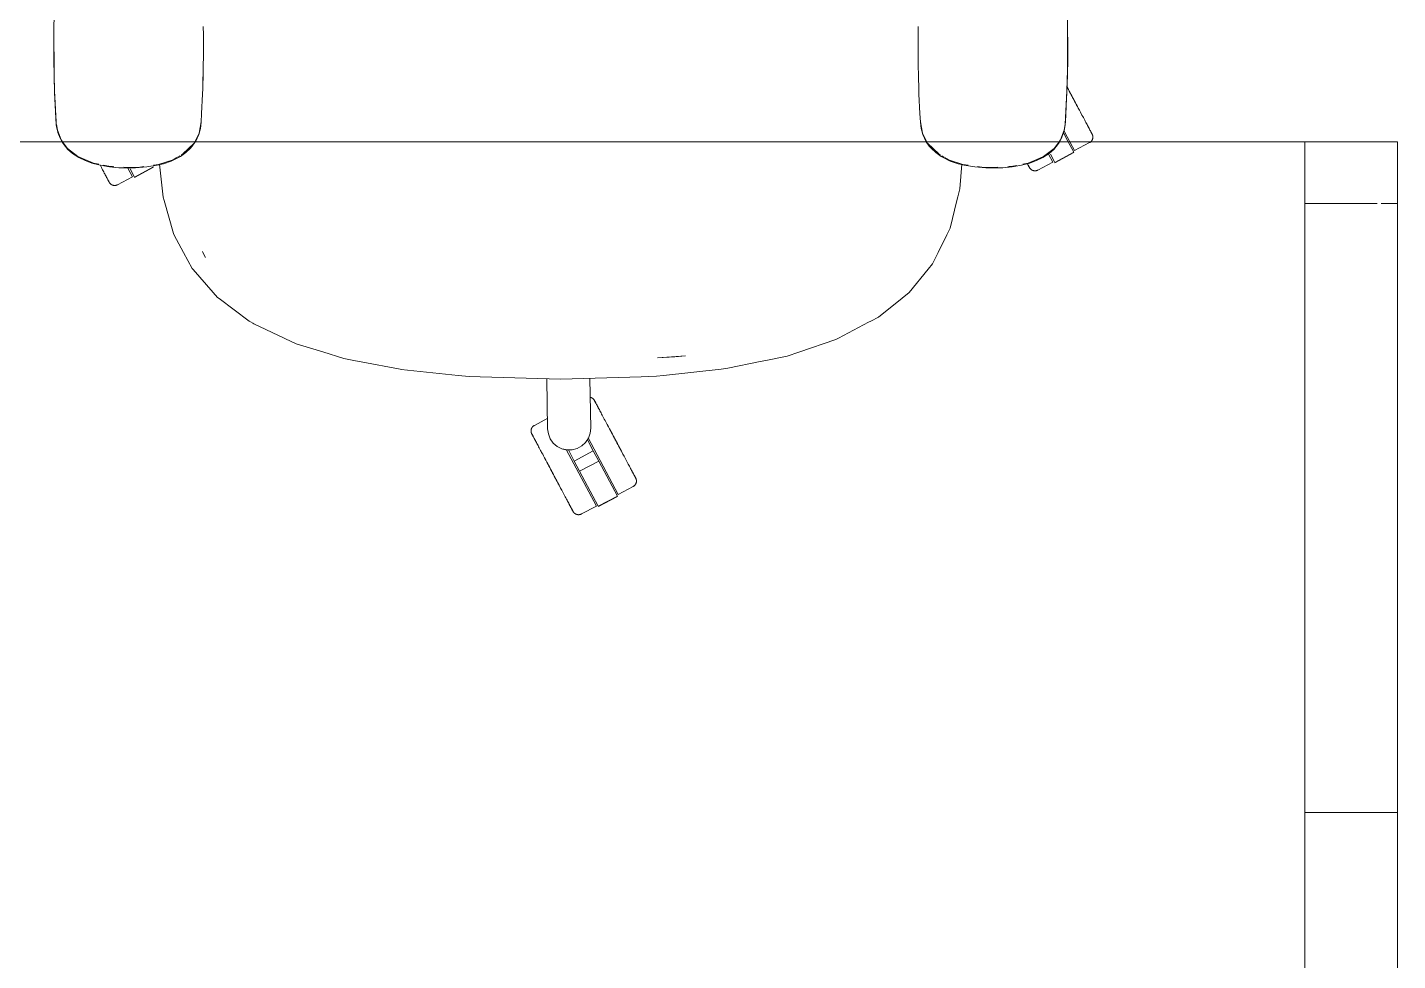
# Model space of a CAD drawing. Header units: millimetres. Extents: x 155927 to 317870, y -36033 to 97293.
# Drawn here: x 222661 to 223549, y 17836 to 18441 of the extents above; entities that cross this region are included whole.
import ezdxf

# ---------------------------------------------------------------- set-up
doc = ezdxf.new("R2010")
doc.units = ezdxf.units.MM
doc.header["$MEASUREMENT"] = 0
doc.layers.add('G-IMPT', color=8, linetype='CONTINUOUS', lineweight=9)
doc.layers.add('I-FURN', color=8, linetype='CONTINUOUS', lineweight=9)

msp = doc.modelspace()

# ---------------------------------------------------------------- linework, layer by layer
at = {"layer": 'G-IMPT'}
for p, q in [((222678.24, 18440.02), (222678.4, 18448.44)), ((223335.03, 18440.02), (223334.86, 18448.44)), ((222678.24, 18440.02), (222678.15, 18429.23)), ((222678.24, 18440.02), (222678.19, 18419.84)), ((222678.24, 18440.02), (222678.35, 18410)), ((222775, 18441.38), (222775.07, 18435.91)), ((223238.26, 18441.38), (223238.19, 18435.91)), ((223335.03, 18440.02), (223334.91, 18410)), ((223335.03, 18440.02), (223335.07, 18419.84)), ((223335.03, 18440.02), (223335.11, 18429.23)), ((222775.08, 18421.2), (222775.07, 18435.91)), ((223238.18, 18421.2), (223238.19, 18435.91)), ((222678.35, 18410), (222678.15, 18429.23)), ((223334.91, 18410), (223335.11, 18429.23)), ((222678.19, 18419.84), (222678.35, 18410)), ((222678.19, 18419.84), (222678.69, 18398.44)), ((222678.19, 18419.84), (222678.65, 18399.65)), ((222678.23, 18420.32), (222678.21, 18417.8)), ((222678.21, 18417.8), (222678.28, 18415.89)), ((222775.03, 18416.68), (222774.65, 18401.01)), ((222775.03, 18416.68), (222775.08, 18421.2)), ((223238.23, 18416.68), (223238.18, 18421.2)), ((223238.23, 18416.68), (223238.61, 18401.01)), ((223335.07, 18419.84), (223334.57, 18398.44)), ((223335.07, 18419.84), (223334.61, 18399.65)), ((223335.07, 18419.84), (223334.91, 18410)), ((223335.05, 18417.8), (223334.98, 18415.89)), ((223335.03, 18419.84), (223335.05, 18417.8)), ((222678.35, 18410), (222678.69, 18398.44)), ((222774.71, 18404.42), (222774.85, 18407.74)), ((222774.85, 18409.96), (222774.85, 18407.74)), ((223238.41, 18409.16), (223238.41, 18407.74)), ((223238.52, 18405.06), (223238.41, 18407.74)), ((223334.91, 18410), (223334.57, 18398.44)), ((222678.69, 18398.44), (222678.65, 18399.65)), ((222678.65, 18399.65), (222679.74, 18377.86)), ((222678.65, 18399.65), (222679.63, 18379.47)), ((222678.69, 18398.44), (222679.74, 18377.86)), ((222773.91, 18384.91), (222774.53, 18397.47)), ((222774.65, 18401.01), (222774.53, 18397.47)), ((223238.61, 18401.01), (223238.73, 18397.47)), ((223239.35, 18384.91), (223238.73, 18397.47)), ((223334.61, 18399.65), (223333.52, 18377.86)), ((223334.57, 18398.44), (223333.52, 18377.86)), ((223334.61, 18399.65), (223333.63, 18379.47)), ((223334.57, 18398.44), (223334.61, 18399.65)), ((222679.74, 18377.86), (222679.63, 18379.47)), ((222679.74, 18377.86), (222680, 18376.22)), ((222680.46, 18374), (222679.87, 18377.85)), ((222772.26, 18372.12), (222773.63, 18379.47)), ((222773.63, 18379.24), (222773.13, 18375.24)), ((222773.91, 18384.91), (222773.63, 18379.24)), ((223239.35, 18384.91), (223239.63, 18379.24)), ((223241, 18372.12), (223239.63, 18379.47)), ((223239.63, 18379.24), (223240.13, 18375.24)), ((223332.8, 18374), (223333.39, 18377.85)), ((223333.52, 18377.86), (223333.27, 18376.22)), ((223333.52, 18377.86), (223333.63, 18379.47)), ((222680.44, 18373.82), (222680, 18376.22)), ((222680.44, 18373.82), (222680.81, 18372.48)), ((222680.46, 18374), (222682.87, 18367.81)), ((222682.2, 18368.83), (222680.81, 18372.48)), ((222682.2, 18368.83), (222683.48, 18366.6)), ((222770.08, 18366.96), (222772.06, 18371.28)), ((222770.16, 18367.87), (222772.26, 18372.12)), ((222773.13, 18375.24), (222772.06, 18371.28)), ((223240.13, 18375.24), (223241.2, 18371.28)), ((223243.11, 18367.87), (223241, 18372.12)), ((223243.19, 18366.96), (223241.2, 18371.28)), ((223331.06, 18368.83), (223329.78, 18366.6)), ((223332.8, 18374), (223330.39, 18367.81)), ((223331.06, 18368.83), (223332.46, 18372.48)), ((223332.82, 18373.82), (223332.46, 18372.48)), ((223332.82, 18373.82), (223333.27, 18376.22)), ((222682.87, 18367.81), (222683.76, 18366.6)), ((222683.48, 18366.6), (222684.16, 18365.4)), ((222683.76, 18366.6), (222687.04, 18362.18)), ((222684.16, 18365.4), (222687.24, 18361.66)), ((222687.04, 18362.18), (222693.83, 18356.96)), ((222690.27, 18358.99), (222687.24, 18361.66)), ((222763.69, 18359.55), (222760.24, 18357.1)), ((222760.59, 18358.04), (222763.75, 18359.92)), ((222761.66, 18358.73), (222769.05, 18365.63)), ((222761.66, 18358.73), (222763.13, 18360.01)), ((222763.28, 18360.14), (222766.82, 18363.22)), ((222766.74, 18362.42), (222763.69, 18359.55)), ((222763.75, 18359.92), (222769.05, 18365.63)), ((222766.74, 18362.42), (222767.87, 18363.74)), ((222769.05, 18365.63), (222766.82, 18363.22)), ((222769.83, 18366.6), (222767.87, 18363.74)), ((222770.16, 18367.87), (222769.53, 18366.6)), ((223243.11, 18367.87), (223243.73, 18366.6)), ((223243.43, 18366.6), (223245.39, 18363.74)), ((223249.51, 18359.92), (223244.21, 18365.63)), ((223251.6, 18358.73), (223244.21, 18365.63)), ((223244.21, 18365.63), (223246.44, 18363.22)), ((223246.52, 18362.42), (223245.39, 18363.74)), ((223249.98, 18360.14), (223246.44, 18363.22)), ((223246.52, 18362.42), (223249.57, 18359.55)), ((223252.67, 18358.04), (223249.51, 18359.92)), ((223249.57, 18359.55), (223253.02, 18357.1)), ((223251.6, 18358.73), (223250.13, 18360.01)), ((223326.22, 18362.18), (223319.44, 18356.96)), ((223322.99, 18358.99), (223326.03, 18361.66)), ((223329.1, 18365.4), (223326.03, 18361.66)), ((223329.5, 18366.6), (223326.22, 18362.18)), ((223329.78, 18366.6), (223329.1, 18365.4)), ((223330.39, 18367.81), (223329.5, 18366.6)), ((222694.32, 18356.34), (222690.27, 18358.99)), ((222693.83, 18356.96), (222698.22, 18355.12)), ((222694.32, 18356.34), (222698.39, 18354.36)), ((222703.84, 18352.8), (222698.22, 18355.12)), ((222702.73, 18352.77), (222698.39, 18354.36)), ((222702.73, 18352.77), (222708.21, 18351.34)), ((222703.84, 18352.8), (222707.31, 18352.09)), ((222714.14, 18350.34), (222708.21, 18351.34)), ((222710.05, 18351.52), (222713.8, 18350.76)), ((222713.8, 18350.76), (222717.01, 18350.56)), ((222733.79, 18350.2), (222736.58, 18350.59)), ((222745.21, 18351.38), (222738.45, 18350.26)), ((222742.76, 18351.46), (222746.05, 18351.93)), ((222749.14, 18352.35), (222745.21, 18351.38)), ((222746.05, 18351.93), (222755.45, 18354.96)), ((222746.56, 18352.05), (222748.97, 18330.77)), ((222749.14, 18352.35), (222754.23, 18354.09)), ((222754.23, 18354.09), (222758.86, 18356.3)), ((222755.45, 18354.96), (222757.9, 18356.42)), ((222758.37, 18356.7), (222759.81, 18357.56)), ((222758.86, 18356.3), (222760.24, 18357.1)), ((223254.4, 18356.3), (223253.02, 18357.1)), ((223254.89, 18356.7), (223253.45, 18357.56)), ((223259.03, 18354.09), (223254.4, 18356.3)), ((223257.81, 18354.96), (223255.36, 18356.42)), ((223267.21, 18351.93), (223257.81, 18354.96)), ((223264.12, 18352.35), (223259.03, 18354.09)), ((223264.12, 18352.35), (223268.05, 18351.38)), ((223266.59, 18352.06), (223265.14, 18336.18)), ((223270.5, 18351.46), (223267.21, 18351.93)), ((223268.05, 18351.38), (223274.81, 18350.26)), ((223279.47, 18350.2), (223276.69, 18350.59)), ((223299.46, 18350.76), (223296.25, 18350.56)), ((223299.12, 18350.34), (223305.05, 18351.34)), ((223302.12, 18351.3), (223299.46, 18350.76)), ((223310.53, 18352.77), (223305.05, 18351.34)), ((223309.42, 18352.8), (223305.95, 18352.09)), ((223309.42, 18352.8), (223315.04, 18355.12)), ((223310.53, 18352.77), (223314.87, 18354.36)), ((223318.94, 18356.34), (223314.87, 18354.36)), ((223319.44, 18356.96), (223315.04, 18355.12)), ((223318.94, 18356.34), (223322.99, 18358.99)), ((222714.14, 18350.34), (222720.29, 18349.78)), ((222726.63, 18349.6), (222720.29, 18349.78)), ((222723.52, 18350.16), (222726.63, 18349.97)), ((222733.79, 18350.2), (222726.63, 18349.97)), ((222731.14, 18349.68), (222726.63, 18349.6)), ((222731.14, 18349.68), (222738.45, 18350.26)), ((223282.12, 18349.68), (223274.81, 18350.26)), ((223279.47, 18350.2), (223286.63, 18349.97)), ((223282.12, 18349.68), (223286.63, 18349.6)), ((223289.74, 18350.16), (223286.63, 18349.97)), ((223286.63, 18349.6), (223292.97, 18349.78)), ((223299.12, 18350.34), (223292.97, 18349.78)), ((223265.14, 18336.18), (223263.85, 18330.89)), ((222749.61, 18328.51), (222748.97, 18330.77)), ((222749.61, 18328.51), (222755.62, 18307.16)), ((223258.86, 18310.58), (223263.26, 18328.52)), ((223263.26, 18328.52), (223263.85, 18330.89)), ((222755.62, 18307.16), (222756.21, 18306.05)), ((223256.71, 18306.21), (223251.07, 18294.75)), ((223256.71, 18306.21), (223258.86, 18310.58)), ((222756.21, 18306.05), (222762.22, 18294.81)), ((222762.22, 18294.81), (222767.81, 18284.38)), ((222775.24, 18293.97), (222774.46, 18295.57)), ((222776.42, 18291.68), (222774.46, 18295.57)), ((222776.42, 18291.68), (222775.24, 18293.97)), ((223247.54, 18287.58), (223251.07, 18294.75)), ((222768.39, 18283.71), (222767.81, 18284.38)), ((222781.41, 18268.92), (222768.39, 18283.71)), ((223244.57, 18283.93), (223232.4, 18268.98)), ((223244.57, 18283.93), (223247.54, 18287.58)), ((222781.41, 18268.92), (222784.28, 18265.67)), ((222785.25, 18264.94), (222784.28, 18265.67)), ((222804.75, 18250.37), (222785.25, 18264.94)), ((223212.6, 18253.01), (223227.73, 18265.22)), ((223232.4, 18268.98), (223227.73, 18265.22)), ((223212.6, 18253.01), (223207.47, 18250.3)), ((222804.75, 18250.37), (222805.52, 18249.91)), ((222805.52, 18249.91), (222807.09, 18248.97)), ((222807.8, 18248.55), (222807.09, 18248.97)), ((222807.8, 18248.55), (222827.45, 18239.28)), ((223206.09, 18249.58), (223186.58, 18239.28)), ((223206.09, 18249.58), (223207.47, 18250.3)), ((222827.45, 18239.28), (222828.36, 18238.85)), ((222835.13, 18235.66), (222828.36, 18238.85)), ((222835.13, 18235.66), (222852.4, 18230.34)), ((223160.84, 18230.26), (223184.92, 18238.41)), ((223186.58, 18239.28), (223184.92, 18238.41)), ((222852.4, 18230.34), (222866.01, 18226.14)), ((223069.26, 18226.54), (223087.54, 18227.79)), ((223069.26, 18226.54), (223080.59, 18227.18)), ((223087.54, 18227.79), (223080.59, 18227.18)), ((223139.58, 18224.87), (223153.4, 18227.74)), ((223160.84, 18230.26), (223153.4, 18227.74)), ((222866.01, 18226.14), (222873.61, 18224.69)), ((222877.27, 18223.98), (222873.61, 18224.69)), ((222877.27, 18223.98), (222902.65, 18219.11)), ((222903.12, 18219.02), (222902.65, 18219.11)), ((222903.12, 18219.02), (222940.11, 18215.2)), ((223073.09, 18215.14), (223110.54, 18219.27)), ((223114.95, 18219.76), (223110.54, 18219.27)), ((223135.9, 18224.11), (223114.95, 18219.76)), ((223135.9, 18224.11), (223139.58, 18224.87)), ((222940.11, 18215.2), (222947.17, 18214.47)), ((222954.43, 18214.25), (222947.17, 18214.47)), ((223006.6, 18212.63), (222954.43, 18214.25)), ((223058.78, 18214.33), (223006.6, 18212.63)), ((223058.78, 18214.33), (223068.72, 18214.66)), ((223073.09, 18215.14), (223068.72, 18214.66))]:
    msp.add_line(p, q, dxfattribs=at)
at = {"layer": 'I-FURN'}
for p, q in [((223335.05, 18401.35), (223334.53, 18402.33)), ((223334.77, 18401.88), (223335.29, 18400.89)), ((223335.58, 18400.36), (223335.05, 18401.35)), ((223335.29, 18400.89), (223335.82, 18399.9)), ((223336.11, 18399.36), (223335.58, 18400.36)), ((223335.82, 18399.9), (223336.35, 18398.9)), ((223336.64, 18398.36), (223336.11, 18399.36)), ((223336.35, 18398.9), (223336.89, 18397.9)), ((223337.17, 18397.36), (223336.64, 18398.36)), ((223336.89, 18397.9), (223337.42, 18396.89)), ((223337.71, 18396.35), (223337.17, 18397.36)), ((223337.42, 18396.89), (223337.95, 18395.89)), ((223338.24, 18395.35), (223337.71, 18396.35)), ((223337.95, 18395.89), (223338.49, 18394.88)), ((223338.78, 18394.34), (223338.24, 18395.35)), ((223338.49, 18394.88), (223339.02, 18393.88)), ((223339.31, 18393.34), (223338.78, 18394.34)), ((223339.02, 18393.88), (223339.55, 18392.89)), ((223339.84, 18392.35), (223339.31, 18393.34)), ((223339.55, 18392.89), (223340.08, 18391.89)), ((223340.36, 18391.36), (223339.84, 18392.35)), ((223340.08, 18391.89), (223340.6, 18390.91)), ((223340.88, 18390.38), (223340.36, 18391.36)), ((223340.6, 18390.91), (223341.12, 18389.94)), ((223341.4, 18389.41), (223340.88, 18390.38)), ((223341.12, 18389.94), (223341.63, 18388.97)), ((223341.91, 18388.46), (223341.4, 18389.41)), ((223341.63, 18388.97), (223342.14, 18388.02)), ((223342.41, 18387.51), (223341.91, 18388.46)), ((223342.14, 18388.02), (223342.64, 18387.08)), ((223342.9, 18386.58), (223342.41, 18387.51)), ((223342.64, 18387.08), (223343.13, 18386.16)), ((223343.39, 18385.67), (223342.9, 18386.58)), ((223343.13, 18386.16), (223343.61, 18385.26)), ((223343.86, 18384.77), (223343.39, 18385.67)), ((223343.61, 18385.26), (223344.08, 18384.37)), ((223344.33, 18383.9), (223343.86, 18384.77)), ((223344.08, 18384.37), (223344.54, 18383.5)), ((223344.79, 18383.04), (223344.33, 18383.9)), ((223344.54, 18383.5), (223344.99, 18382.65)), ((223345.23, 18382.21), (223344.79, 18383.04)), ((223345.66, 18381.39), (223345.23, 18382.21)), ((223346.08, 18380.61), (223345.66, 18381.39)), ((223346.49, 18379.84), (223346.08, 18380.61)), ((223346.88, 18379.11), (223346.49, 18379.84)), ((223347.25, 18378.4), (223346.88, 18379.11)), ((223347.61, 18377.72), (223347.25, 18378.4)), ((223347.96, 18377.08), (223347.61, 18377.72)), ((223332.39, 18372.27), (223335.48, 18366.45)), ((223336.77, 18366.17), (223332.84, 18373.55)), ((223348.28, 18376.46), (223347.96, 18377.08)), ((223348.6, 18375.88), (223348.28, 18376.46)), ((223348.43, 18376.19), (223348.73, 18375.62)), ((223348.89, 18375.32), (223348.6, 18375.88)), ((223348.73, 18375.62), (223349.02, 18375.08)), ((223349.16, 18374.81), (223348.89, 18375.32)), ((223349.02, 18375.08), (223349.28, 18374.58)), ((223349.42, 18374.33), (223349.16, 18374.81)), ((223349.28, 18374.58), (223349.53, 18374.12)), ((223349.66, 18373.88), (223349.42, 18374.33)), ((223349.53, 18374.12), (223349.76, 18373.69)), ((223349.87, 18373.47), (223349.66, 18373.88)), ((223349.76, 18373.69), (223349.97, 18373.29)), ((223350.07, 18373.1), (223349.87, 18373.47)), ((223349.97, 18373.29), (223350.16, 18372.94)), ((223350.25, 18372.76), (223350.07, 18373.1)), ((223350.16, 18372.94), (223350.33, 18372.62)), ((223350.41, 18372.46), (223350.25, 18372.76)), ((223350.33, 18372.62), (223350.48, 18372.34)), ((223350.55, 18372.21), (223350.41, 18372.46)), ((223350.48, 18372.34), (223350.6, 18372.1)), ((223350.66, 18371.99), (223350.55, 18372.21)), ((223350.6, 18372.1), (223350.71, 18371.9)), ((223350.76, 18371.81), (223350.66, 18371.99)), ((223350.71, 18371.9), (223350.8, 18371.74)), ((223350.83, 18371.67), (223350.76, 18371.81)), ((223350.8, 18371.74), (223350.86, 18371.61)), ((223350.89, 18371.57), (223350.83, 18371.67)), ((223350.86, 18371.61), (223350.9, 18371.53)), ((223350.92, 18371.5), (223350.89, 18371.57)), ((223350.9, 18371.53), (223350.93, 18371.49)), ((223350.93, 18371.48), (223350.92, 18371.5)), ((223350.93, 18371.49), (223350.93, 18371.48)), ((223350.93, 18371.48), (223351, 18371.34)), ((223351, 18371.34), (223351.07, 18371.19)), ((223351.07, 18371.19), (223351.13, 18371.05)), ((223351.13, 18371.05), (223351.19, 18370.89)), ((223351.21, 18368.36), (223351.16, 18368.21)), ((223351.19, 18370.89), (223351.23, 18370.74)), ((223351.25, 18368.51), (223351.21, 18368.36)), ((223351.23, 18370.74), (223351.28, 18370.58)), ((223351.29, 18368.67), (223351.25, 18368.51)), ((223351.28, 18370.58), (223351.31, 18370.43)), ((223351.33, 18368.83), (223351.29, 18368.67)), ((223351.31, 18370.43), (223351.34, 18370.27)), ((223351.36, 18368.99), (223351.33, 18368.83)), ((223351.34, 18370.27), (223351.37, 18370.11)), ((223351.38, 18369.15), (223351.36, 18368.99)), ((223351.37, 18370.11), (223351.39, 18369.95)), ((223351.39, 18369.31), (223351.38, 18369.15)), ((223351.39, 18369.95), (223351.4, 18369.79)), ((223351.4, 18369.47), (223351.39, 18369.31)), ((223351.4, 18369.79), (223351.4, 18369.63)), ((223351.4, 18369.63), (223351.4, 18369.47)), ((223548.83, 18366.6), (221948.83, 18366.6)), ((221948.83, 18366.6), (223548.83, 18366.6)), ((223339.04, 18359.76), (223326.68, 18353.19)), ((223326.77, 18353.02), (223339.13, 18359.59)), ((223335.48, 18366.45), (223339.04, 18359.76)), ((223339.58, 18360.88), (223336.77, 18366.17)), ((223339.58, 18360.88), (223349.26, 18366.03)), ((223349.3, 18366.05), (223349.26, 18366.03)), ((223349.44, 18366.13), (223349.3, 18366.05)), ((223349.58, 18366.22), (223349.44, 18366.13)), ((223349.71, 18366.31), (223349.58, 18366.22)), ((223349.84, 18366.41), (223349.71, 18366.31)), ((223349.97, 18366.51), (223349.84, 18366.41)), ((223350.09, 18366.62), (223349.97, 18366.51)), ((223350.2, 18366.73), (223350.09, 18366.62)), ((223350.32, 18366.84), (223350.2, 18366.73)), ((223350.42, 18366.96), (223350.32, 18366.84)), ((223350.53, 18367.09), (223350.42, 18366.96)), ((223350.62, 18367.21), (223350.53, 18367.09)), ((223350.72, 18367.35), (223350.62, 18367.21)), ((223350.8, 18367.48), (223350.72, 18367.35)), ((223350.89, 18367.62), (223350.8, 18367.48)), ((223350.96, 18367.76), (223350.89, 18367.62)), ((223351.03, 18367.91), (223350.96, 18367.76)), ((223351.1, 18368.06), (223351.03, 18367.91)), ((223351.16, 18368.21), (223351.1, 18368.06)), ((223488.83, 17931.96), (223488.83, 18366.6)), ((223488.83, 18366.6), (223488.83, 18326.6)), ((223548.83, 18366.6), (223488.83, 18366.6)), ((223548.83, 18366.6), (223488.83, 18366.6)), ((223548.83, 18326.6), (223548.83, 18366.6)), ((223548.83, 18366.6), (223548.83, 17931.96)), ((223548.83, 17566.6), (223548.83, 18366.6)), ((223548.83, 18366.6), (223548.83, 17566.6)), ((222708.09, 18351.56), (222708.53, 18350.74)), ((222708.53, 18350.74), (222708.96, 18349.94)), ((223308.92, 18352.52), (223309.14, 18352.09)), ((223309.26, 18351.87), (223309.04, 18352.28)), ((223309.14, 18352.09), (223309.35, 18351.7)), ((223309.46, 18351.5), (223309.26, 18351.87)), ((223309.35, 18351.7), (223309.54, 18351.34)), ((223309.64, 18351.17), (223309.46, 18351.5)), ((223309.54, 18351.34), (223309.71, 18351.02)), ((223309.79, 18350.87), (223309.64, 18351.17)), ((223309.71, 18351.02), (223309.86, 18350.74)), ((223309.93, 18350.61), (223309.79, 18350.87)), ((223309.86, 18350.74), (223309.99, 18350.5)), ((223310.05, 18350.39), (223309.93, 18350.61)), ((223309.99, 18350.5), (223310.09, 18350.3)), ((223315.76, 18348.22), (223325.45, 18353.37)), ((223325.45, 18353.37), (223322.69, 18358.56)), ((223326.68, 18353.19), (223323.87, 18358.48)), ((222708.96, 18349.94), (222709.37, 18349.16)), ((222709.37, 18349.16), (222709.77, 18348.41)), ((222709.77, 18348.41), (222710.15, 18347.69)), ((222710.15, 18347.69), (222710.52, 18346.99)), ((222710.52, 18346.99), (222710.87, 18346.33)), ((222710.87, 18346.33), (222711.21, 18345.7)), ((222711.21, 18345.7), (222711.53, 18345.09)), ((222711.7, 18344.78), (222711.39, 18345.37)), ((222711.53, 18345.09), (222711.83, 18344.53)), ((222711.99, 18344.23), (222711.7, 18344.78)), ((222711.83, 18344.53), (222712.12, 18343.99)), ((222712.26, 18343.72), (222711.99, 18344.23)), ((222712.12, 18343.99), (222712.38, 18343.49)), ((222712.52, 18343.23), (222712.26, 18343.72)), ((222712.38, 18343.49), (222712.63, 18343.02)), ((222712.76, 18342.79), (222712.52, 18343.23)), ((222712.63, 18343.02), (222712.86, 18342.59)), ((222712.98, 18342.38), (222712.76, 18342.79)), ((222712.86, 18342.59), (222713.07, 18342.2)), ((222713.17, 18342), (222712.98, 18342.38)), ((222713.07, 18342.2), (222713.26, 18341.85)), ((222713.35, 18341.67), (222713.17, 18342)), ((222713.26, 18341.85), (222713.43, 18341.53)), ((222713.51, 18341.37), (222713.35, 18341.67)), ((222719.48, 18338.73), (222729.17, 18343.88)), ((222729.17, 18343.88), (222726.17, 18349.51)), ((222730.4, 18343.69), (222727.58, 18348.98)), ((222742.76, 18350.26), (222730.4, 18343.69)), ((222730.49, 18343.52), (222742.85, 18350.09)), ((222742.71, 18350.36), (222742.76, 18350.26)), ((223310.14, 18350.21), (223310.05, 18350.39)), ((223310.09, 18350.3), (223310.18, 18350.14)), ((223310.22, 18350.07), (223310.14, 18350.21)), ((223310.18, 18350.14), (223310.25, 18350.02)), ((223310.27, 18349.97), (223310.22, 18350.07)), ((223310.25, 18350.02), (223310.29, 18349.94)), ((223310.3, 18349.91), (223310.27, 18349.97)), ((223310.29, 18349.94), (223310.31, 18349.89)), ((223310.31, 18349.89), (223310.3, 18349.91)), ((223310.33, 18349.85), (223310.31, 18349.89)), ((223310.31, 18349.89), (223310.31, 18349.89)), ((223310.41, 18349.71), (223310.33, 18349.85)), ((223310.5, 18349.57), (223310.41, 18349.71)), ((223310.59, 18349.44), (223310.5, 18349.57)), ((223310.69, 18349.31), (223310.59, 18349.44)), ((223310.79, 18349.19), (223310.69, 18349.31)), ((223310.9, 18349.07), (223310.79, 18349.19)), ((223311.01, 18348.95), (223310.9, 18349.07)), ((223311.12, 18348.84), (223311.01, 18348.95)), ((223311.24, 18348.73), (223311.12, 18348.84)), ((223311.37, 18348.63), (223311.24, 18348.73)), ((223311.49, 18348.53), (223311.37, 18348.63)), ((223311.63, 18348.44), (223311.49, 18348.53)), ((223311.76, 18348.35), (223311.63, 18348.44)), ((223311.9, 18348.27), (223311.76, 18348.35)), ((223312.04, 18348.19), (223311.9, 18348.27)), ((223312.19, 18348.12), (223312.04, 18348.19)), ((223312.34, 18348.06), (223312.19, 18348.12)), ((223312.49, 18348), (223312.34, 18348.06)), ((223312.64, 18347.94), (223312.49, 18348)), ((223312.79, 18347.9), (223312.64, 18347.94)), ((223312.95, 18347.86), (223312.79, 18347.9)), ((223313.11, 18347.82), (223312.95, 18347.86)), ((223313.27, 18347.8), (223313.11, 18347.82)), ((223313.43, 18347.78), (223313.27, 18347.8)), ((223313.59, 18347.76), (223313.43, 18347.78)), ((223313.75, 18347.75), (223313.59, 18347.76)), ((223313.91, 18347.75), (223313.75, 18347.75)), ((223314.07, 18347.76), (223313.91, 18347.75)), ((223314.23, 18347.77), (223314.07, 18347.76)), ((223314.39, 18347.78), (223314.23, 18347.77)), ((223314.55, 18347.81), (223314.39, 18347.78)), ((223314.71, 18347.84), (223314.55, 18347.81)), ((223314.86, 18347.87), (223314.71, 18347.84)), ((223315.02, 18347.92), (223314.86, 18347.87)), ((223315.17, 18347.97), (223315.02, 18347.92)), ((223315.33, 18348.02), (223315.17, 18347.97)), ((223315.47, 18348.08), (223315.33, 18348.02)), ((223315.62, 18348.15), (223315.47, 18348.08)), ((223315.76, 18348.22), (223315.62, 18348.15)), ((222713.43, 18341.53), (222713.58, 18341.25)), ((222713.65, 18341.11), (222713.51, 18341.37)), ((222713.58, 18341.25), (222713.7, 18341.01)), ((222713.76, 18340.89), (222713.65, 18341.11)), ((222713.7, 18341.01), (222713.81, 18340.81)), ((222713.86, 18340.71), (222713.76, 18340.89)), ((222713.81, 18340.81), (222713.9, 18340.64)), ((222713.93, 18340.57), (222713.86, 18340.71)), ((222713.9, 18340.64), (222713.96, 18340.52)), ((222713.99, 18340.47), (222713.93, 18340.57)), ((222713.96, 18340.52), (222714, 18340.44)), ((222714.02, 18340.41), (222713.99, 18340.47)), ((222714, 18340.44), (222714.03, 18340.4)), ((222714.03, 18340.39), (222714.02, 18340.41)), ((222714.03, 18340.4), (222714.03, 18340.39)), ((222714.05, 18340.35), (222714.03, 18340.39)), ((222714.13, 18340.21), (222714.05, 18340.35)), ((222714.22, 18340.08), (222714.13, 18340.21)), ((222714.31, 18339.95), (222714.22, 18340.08)), ((222714.4, 18339.82), (222714.31, 18339.95)), ((222714.5, 18339.69), (222714.4, 18339.82)), ((222714.61, 18339.57), (222714.5, 18339.69)), ((222714.72, 18339.45), (222714.61, 18339.57)), ((222714.84, 18339.34), (222714.72, 18339.45)), ((222714.96, 18339.23), (222714.84, 18339.34)), ((222715.08, 18339.13), (222714.96, 18339.23)), ((222715.21, 18339.03), (222715.08, 18339.13)), ((222715.34, 18338.94), (222715.21, 18339.03)), ((222715.48, 18338.85), (222715.34, 18338.94)), ((222715.62, 18338.77), (222715.48, 18338.85)), ((222715.76, 18338.69), (222715.62, 18338.77)), ((222715.9, 18338.62), (222715.76, 18338.69)), ((222716.05, 18338.56), (222715.9, 18338.62)), ((222716.2, 18338.5), (222716.05, 18338.56)), ((222716.35, 18338.45), (222716.2, 18338.5)), ((222716.51, 18338.4), (222716.35, 18338.45)), ((222716.66, 18338.36), (222716.51, 18338.4)), ((222716.82, 18338.33), (222716.66, 18338.36)), ((222716.98, 18338.3), (222716.82, 18338.33)), ((222717.14, 18338.28), (222716.98, 18338.3)), ((222717.3, 18338.27), (222717.14, 18338.28)), ((222717.46, 18338.26), (222717.3, 18338.27)), ((222717.62, 18338.26), (222717.46, 18338.26)), ((222717.78, 18338.26), (222717.62, 18338.26)), ((222717.95, 18338.27), (222717.78, 18338.26)), ((222718.11, 18338.29), (222717.95, 18338.27)), ((222718.27, 18338.31), (222718.11, 18338.29)), ((222718.42, 18338.34), (222718.27, 18338.31)), ((222718.58, 18338.38), (222718.42, 18338.34)), ((222718.74, 18338.42), (222718.58, 18338.38)), ((222718.89, 18338.47), (222718.74, 18338.42)), ((222719.04, 18338.53), (222718.89, 18338.47)), ((222719.19, 18338.59), (222719.04, 18338.53)), ((222719.34, 18338.65), (222719.19, 18338.59)), ((222719.48, 18338.73), (222719.34, 18338.65)), ((223488.83, 18326.6), (223488.83, 16806.6)), ((223535.61, 18326.6), (223488.83, 18326.6)), ((223535.61, 18326.6), (223488.83, 18326.6)), ((223548.83, 18326.6), (223538.25, 18326.6)), ((223548.83, 18326.6), (223538.25, 18326.6)), ((223548.83, 16806.6), (223548.83, 18326.6)), ((222998.13, 18180.57), (222997.57, 18212.91)), ((223025.55, 18213.25), (223026.12, 18181.06)), ((223025.83, 18200.94), (223025.98, 18200.9)), ((223025.98, 18200.9), (223026.14, 18200.85)), ((223026.14, 18200.85), (223026.29, 18200.8)), ((223026.29, 18200.8), (223026.44, 18200.74)), ((223026.44, 18200.74), (223026.59, 18200.67)), ((223026.59, 18200.67), (223026.73, 18200.6)), ((223026.73, 18200.6), (223026.87, 18200.53)), ((223026.87, 18200.53), (223027.01, 18200.45)), ((223027.01, 18200.45), (223027.15, 18200.36)), ((223027.15, 18200.36), (223027.28, 18200.27)), ((223027.28, 18200.27), (223027.41, 18200.17)), ((223027.41, 18200.17), (223027.53, 18200.07)), ((223027.53, 18200.07), (223027.65, 18199.96)), ((223027.65, 18199.96), (223027.77, 18199.85)), ((223027.77, 18199.85), (223027.88, 18199.73)), ((223027.88, 18199.73), (223027.99, 18199.61)), ((223027.99, 18199.61), (223028.09, 18199.48)), ((223028.09, 18199.48), (223028.18, 18199.35)), ((223028.18, 18199.35), (223028.27, 18199.22)), ((223028.27, 18199.22), (223028.36, 18199.08)), ((223028.36, 18199.08), (223028.44, 18198.94)), ((223028.44, 18198.94), (223028.46, 18198.9)), ((223028.46, 18198.9), (223028.47, 18198.88)), ((223028.49, 18198.86), (223028.46, 18198.9)), ((223028.46, 18198.9), (223028.46, 18198.9)), ((223028.47, 18198.88), (223028.5, 18198.82)), ((223028.53, 18198.77), (223028.49, 18198.86)), ((223028.5, 18198.82), (223028.56, 18198.72)), ((223028.59, 18198.65), (223028.53, 18198.77)), ((223028.56, 18198.72), (223028.63, 18198.58)), ((223028.68, 18198.49), (223028.59, 18198.65)), ((223028.63, 18198.58), (223028.73, 18198.4)), ((223028.79, 18198.29), (223028.68, 18198.49)), ((223028.73, 18198.4), (223028.84, 18198.18)), ((223028.91, 18198.05), (223028.79, 18198.29)), ((223028.84, 18198.18), (223028.98, 18197.93)), ((223029.06, 18197.77), (223028.91, 18198.05)), ((223028.98, 18197.93), (223029.14, 18197.63)), ((223029.23, 18197.45), (223029.06, 18197.77)), ((223029.14, 18197.63), (223029.32, 18197.29)), ((223029.42, 18197.1), (223029.23, 18197.45)), ((223029.32, 18197.29), (223029.52, 18196.92)), ((223029.63, 18196.7), (223029.42, 18197.1)), ((223029.52, 18196.92), (223029.73, 18196.51)), ((223029.86, 18196.27), (223029.63, 18196.7)), ((223029.73, 18196.51), (223029.97, 18196.06)), ((223030.11, 18195.81), (223029.86, 18196.27)), ((223029.97, 18196.06), (223030.23, 18195.58)), ((223030.37, 18195.31), (223030.11, 18195.81)), ((223030.23, 18195.58), (223030.5, 18195.06)), ((223030.66, 18194.77), (223030.37, 18195.31)), ((223030.5, 18195.06), (223030.79, 18194.51)), ((223030.96, 18194.2), (223030.66, 18194.77)), ((223030.79, 18194.51), (223031.11, 18193.93)), ((223031.28, 18193.6), (223030.96, 18194.2)), ((223031.62, 18192.97), (223031.28, 18193.6)), ((223031.97, 18192.3), (223031.62, 18192.97)), ((223032.34, 18191.61), (223031.97, 18192.3)), ((223032.72, 18190.89), (223032.34, 18191.61)), ((223033.12, 18190.14), (223032.72, 18190.89)), ((222988.25, 18181.71), (222988.35, 18181.83)), ((222988.35, 18181.83), (222988.46, 18181.95)), ((222988.46, 18181.95), (222988.57, 18182.07)), ((222988.57, 18182.07), (222988.69, 18182.18)), ((222988.69, 18182.18), (222988.81, 18182.28)), ((222988.81, 18182.28), (222988.93, 18182.39)), ((222988.93, 18182.39), (222989.06, 18182.48)), ((222989.06, 18182.48), (222989.2, 18182.57)), ((222989.2, 18182.57), (222989.33, 18182.66)), ((222989.33, 18182.66), (222989.47, 18182.74)), ((222989.47, 18182.74), (222989.51, 18182.76)), ((222998.35, 18187.46), (222989.51, 18182.76)), ((223033.53, 18189.36), (223033.12, 18190.14)), ((223033.96, 18188.56), (223033.53, 18189.36)), ((223034.4, 18187.74), (223033.96, 18188.56)), ((223034.85, 18186.89), (223034.4, 18187.74)), ((223035.31, 18186.02), (223034.85, 18186.89)), ((223035.78, 18185.13), (223035.31, 18186.02)), ((223036.26, 18184.23), (223035.78, 18185.13)), ((223036, 18184.72), (223036.49, 18183.81)), ((223036.75, 18183.31), (223036.26, 18184.23)), ((223036.49, 18183.81), (223036.98, 18182.88)), ((223037.25, 18182.37), (223036.75, 18183.31)), ((223036.98, 18182.88), (223037.48, 18181.93)), ((223037.76, 18181.42), (223037.25, 18182.37)), ((223037.48, 18181.93), (223037.99, 18180.97)), ((222987.37, 18179.33), (222987.38, 18179.49)), ((222987.37, 18179.17), (222987.37, 18179.33)), ((222987.38, 18179), (222987.37, 18179.17)), ((222987.38, 18179.49), (222987.4, 18179.65)), ((222987.39, 18178.84), (222987.38, 18179)), ((222987.41, 18178.68), (222987.39, 18178.84)), ((222987.4, 18179.65), (222987.42, 18179.81)), ((222987.43, 18178.52), (222987.41, 18178.68)), ((222987.42, 18179.81), (222987.45, 18179.97)), ((222987.46, 18178.37), (222987.43, 18178.52)), ((222987.45, 18179.97), (222987.48, 18180.12)), ((222987.5, 18178.21), (222987.46, 18178.37)), ((222987.48, 18180.12), (222987.52, 18180.28)), ((222987.54, 18178.05), (222987.5, 18178.21)), ((222987.52, 18180.28), (222987.57, 18180.44)), ((222987.59, 18177.9), (222987.54, 18178.05)), ((222987.57, 18180.44), (222987.62, 18180.59)), ((222987.64, 18177.75), (222987.59, 18177.9)), ((222987.62, 18180.59), (222987.68, 18180.74)), ((222987.7, 18177.6), (222987.64, 18177.75)), ((222987.68, 18180.74), (222987.74, 18180.89)), ((222987.77, 18177.45), (222987.7, 18177.6)), ((222987.74, 18180.89), (222987.81, 18181.03)), ((222987.84, 18177.31), (222987.77, 18177.45)), ((222987.81, 18181.03), (222987.89, 18181.17)), ((222987.85, 18177.3), (222987.84, 18177.31)), ((222987.84, 18177.31), (222987.86, 18177.29)), ((222987.87, 18177.26), (222987.85, 18177.3)), ((222987.86, 18177.29), (222987.89, 18177.23)), ((222987.91, 18177.18), (222987.87, 18177.26)), ((222987.89, 18181.17), (222987.97, 18181.31)), ((222987.89, 18177.23), (222987.94, 18177.13)), ((222987.98, 18177.06), (222987.91, 18177.18)), ((222987.94, 18177.13), (222988.02, 18176.99)), ((222987.97, 18181.31), (222988.06, 18181.45)), ((222988.06, 18176.9), (222987.98, 18177.06)), ((222988.02, 18176.99), (222988.11, 18176.81)), ((222988.06, 18181.45), (222988.15, 18181.58)), ((222988.17, 18176.69), (222988.06, 18176.9)), ((222988.11, 18176.81), (222988.23, 18176.59)), ((222988.15, 18181.58), (222988.25, 18181.71)), ((222988.3, 18176.45), (222988.17, 18176.69)), ((222988.23, 18176.59), (222988.36, 18176.33)), ((222988.45, 18176.17), (222988.3, 18176.45)), ((222988.36, 18176.33), (222988.52, 18176.03)), ((222988.62, 18175.86), (222988.45, 18176.17)), ((222988.52, 18176.03), (222988.7, 18175.7)), ((222988.81, 18175.5), (222988.62, 18175.86)), ((222988.7, 18175.7), (222988.9, 18175.32)), ((222989.01, 18175.11), (222988.81, 18175.5)), ((222988.9, 18175.32), (222989.12, 18174.91)), ((222989.24, 18174.68), (222989.01, 18175.11)), ((222989.12, 18174.91), (222989.35, 18174.47)), ((222989.49, 18174.21), (222989.24, 18174.68)), ((222989.35, 18174.47), (222989.61, 18173.99)), ((222989.76, 18173.71), (222989.49, 18174.21)), ((222989.61, 18173.99), (222989.89, 18173.47)), ((222990.04, 18173.18), (222989.76, 18173.71)), ((222989.89, 18173.47), (222990.18, 18172.92)), ((222990.34, 18172.61), (222990.04, 18173.18)), ((222998.6, 18177.23), (222998.13, 18180.57)), ((222999.85, 18174.1), (222998.6, 18177.23)), ((223001.81, 18171.36), (222999.85, 18174.1)), ((223024.63, 18174.53), (223022.76, 18171.72)), ((223023.9, 18173.4), (223027.7, 18166.26)), ((223043.84, 18138.03), (223024.3, 18174.78)), ((223025.77, 18177.7), (223024.63, 18174.53)), ((223026.12, 18181.06), (223025.77, 18177.7)), ((223038.27, 18180.45), (223037.76, 18181.42)), ((223037.99, 18180.97), (223038.51, 18180.01)), ((223038.79, 18179.48), (223038.27, 18180.45)), ((223038.51, 18180.01), (223039.03, 18179.03)), ((223039.31, 18178.49), (223038.79, 18179.48)), ((223039.03, 18179.03), (223039.55, 18178.04)), ((223039.84, 18177.5), (223039.31, 18178.49)), ((223039.55, 18178.04), (223040.08, 18177.05)), ((223040.37, 18176.51), (223039.84, 18177.5)), ((223040.08, 18177.05), (223040.61, 18176.05)), ((223040.9, 18175.51), (223040.37, 18176.51)), ((223040.61, 18176.05), (223041.15, 18175.04)), ((223041.44, 18174.5), (223040.9, 18175.51)), ((223041.15, 18175.04), (223041.68, 18174.04)), ((223041.97, 18173.5), (223041.44, 18174.5)), ((223041.68, 18174.04), (223042.22, 18173.03)), ((223042.5, 18172.49), (223041.97, 18173.5)), ((223042.22, 18173.03), (223042.75, 18172.03)), ((222990.18, 18172.92), (222990.49, 18172.33)), ((222990.49, 18172.33), (222990.82, 18171.72)), ((222990.82, 18171.72), (222991.16, 18171.07)), ((222991.16, 18171.07), (222991.52, 18170.39)), ((222991.52, 18170.39), (222991.9, 18169.68)), ((222991.9, 18169.68), (222992.29, 18168.95)), ((222992.29, 18168.95), (222992.69, 18168.19)), ((222992.69, 18168.19), (222993.11, 18167.4)), ((222993.11, 18167.4), (222993.54, 18166.59)), ((222993.54, 18166.59), (222993.99, 18165.75)), ((222994.23, 18165.29), (222993.78, 18166.14)), ((222993.99, 18165.75), (222994.44, 18164.9)), ((222994.69, 18164.43), (222994.23, 18165.29)), ((222994.44, 18164.9), (222994.91, 18164.02)), ((222995.17, 18163.54), (222994.69, 18164.43)), ((223004.38, 18169.16), (223001.81, 18171.36)), ((223007.39, 18167.65), (223004.38, 18169.16)), ((223010.68, 18166.9), (223007.39, 18167.65)), ((223029.71, 18130.52), (223010.19, 18167.24)), ((223014.05, 18166.96), (223010.68, 18166.9)), ((223015.34, 18159.68), (223011.54, 18166.83)), ((223017.31, 18167.82), (223014.05, 18166.96)), ((223027.7, 18166.26), (223015.34, 18159.68)), ((223020.27, 18169.44), (223017.31, 18167.82)), ((223022.76, 18171.72), (223020.27, 18169.44)), ((223027.7, 18166.26), (223031.23, 18159.61)), ((223043.04, 18171.49), (223042.5, 18172.49)), ((223042.75, 18172.03), (223043.28, 18171.03)), ((223043.57, 18170.49), (223043.04, 18171.49)), ((223043.28, 18171.03), (223043.81, 18170.03)), ((223044.1, 18169.49), (223043.57, 18170.49)), ((223043.81, 18170.03), (223044.34, 18169.04)), ((223044.62, 18168.51), (223044.1, 18169.49)), ((223044.34, 18169.04), (223044.86, 18168.06)), ((223045.14, 18167.53), (223044.62, 18168.51)), ((223044.86, 18168.06), (223045.38, 18167.08)), ((223045.66, 18166.56), (223045.14, 18167.53)), ((223045.38, 18167.08), (223045.89, 18166.12)), ((223046.17, 18165.6), (223045.66, 18166.56)), ((223045.89, 18166.12), (223046.4, 18165.17)), ((223046.67, 18164.66), (223046.17, 18165.6)), ((223046.4, 18165.17), (223046.9, 18164.23)), ((223047.16, 18163.73), (223046.67, 18164.66)), ((223046.9, 18164.23), (223047.39, 18163.31)), ((222994.91, 18164.02), (222995.39, 18163.12)), ((222995.65, 18162.63), (222995.17, 18163.54)), ((222995.39, 18163.12), (222995.87, 18162.21)), ((222996.14, 18161.71), (222995.65, 18162.63)), ((222995.87, 18162.21), (222996.37, 18161.28)), ((222996.64, 18160.77), (222996.14, 18161.71)), ((222996.37, 18161.28), (222996.87, 18160.34)), ((222997.14, 18159.82), (222996.64, 18160.77)), ((222996.87, 18160.34), (222997.38, 18159.38)), ((222997.66, 18158.86), (222997.14, 18159.82)), ((222997.38, 18159.38), (222997.89, 18158.41)), ((222998.17, 18157.88), (222997.66, 18158.86)), ((222997.89, 18158.41), (222998.41, 18157.43)), ((222998.7, 18156.9), (222998.17, 18157.88)), ((222998.41, 18157.43), (222998.94, 18156.44)), ((222999.22, 18155.91), (222998.7, 18156.9)), ((222998.94, 18156.44), (222999.47, 18155.45)), ((222999.75, 18154.91), (222999.22, 18155.91)), ((222999.47, 18155.45), (223000, 18154.45)), ((223018.87, 18153.04), (223015.34, 18159.68)), ((223031.23, 18159.61), (223018.87, 18153.04)), ((223031.23, 18159.61), (223043.3, 18136.91)), ((223047.65, 18162.82), (223047.16, 18163.73)), ((223047.39, 18163.31), (223047.87, 18162.4)), ((223048.13, 18161.92), (223047.65, 18162.82)), ((223047.87, 18162.4), (223048.34, 18161.51)), ((223048.59, 18161.04), (223048.13, 18161.92)), ((223048.34, 18161.51), (223048.8, 18160.65)), ((223049.05, 18160.19), (223048.59, 18161.04)), ((223048.8, 18160.65), (223049.25, 18159.8)), ((223049.49, 18159.35), (223049.05, 18160.19)), ((223049.92, 18158.54), (223049.49, 18159.35)), ((223050.34, 18157.75), (223049.92, 18158.54)), ((223050.75, 18156.99), (223050.34, 18157.75)), ((223051.14, 18156.25), (223050.75, 18156.99)), ((223051.51, 18155.55), (223051.14, 18156.25)), ((223051.87, 18154.87), (223051.51, 18155.55)), ((223000.29, 18153.91), (222999.75, 18154.91)), ((223000, 18154.45), (223000.53, 18153.45)), ((223000.82, 18152.91), (223000.29, 18153.91)), ((223000.53, 18153.45), (223001.07, 18152.44)), ((223001.35, 18151.9), (223000.82, 18152.91)), ((223001.07, 18152.44), (223001.6, 18151.44)), ((223001.89, 18150.9), (223001.35, 18151.9)), ((223001.6, 18151.44), (223002.13, 18150.43)), ((223002.42, 18149.89), (223001.89, 18150.9)), ((223002.13, 18150.43), (223002.67, 18149.43)), ((223002.95, 18148.89), (223002.42, 18149.89)), ((223002.67, 18149.43), (223003.2, 18148.43)), ((223003.48, 18147.9), (223002.95, 18148.89)), ((223003.2, 18148.43), (223003.72, 18147.44)), ((223004.01, 18146.91), (223003.48, 18147.9)), ((223003.72, 18147.44), (223004.25, 18146.46)), ((223004.53, 18145.93), (223004.01, 18146.91)), ((223004.25, 18146.46), (223004.76, 18145.49)), ((223030.94, 18130.33), (223018.87, 18153.04)), ((223052.22, 18154.22), (223051.87, 18154.87)), ((223052.55, 18153.6), (223052.22, 18154.22)), ((223052.86, 18153.02), (223052.55, 18153.6)), ((223052.69, 18153.33), (223052.99, 18152.76)), ((223053.15, 18152.47), (223052.86, 18153.02)), ((223052.99, 18152.76), (223053.28, 18152.23)), ((223053.42, 18151.95), (223053.15, 18152.47)), ((223053.28, 18152.23), (223053.54, 18151.73)), ((223053.68, 18151.47), (223053.42, 18151.95)), ((223053.54, 18151.73), (223053.79, 18151.26)), ((223053.92, 18151.02), (223053.68, 18151.47)), ((223053.79, 18151.26), (223054.02, 18150.83)), ((223054.14, 18150.61), (223053.92, 18151.02)), ((223054.02, 18150.83), (223054.23, 18150.44)), ((223054.33, 18150.24), (223054.14, 18150.61)), ((223054.23, 18150.44), (223054.42, 18150.08)), ((223054.51, 18149.91), (223054.33, 18150.24)), ((223054.42, 18150.08), (223054.59, 18149.76)), ((223054.67, 18149.61), (223054.51, 18149.91)), ((223054.59, 18149.76), (223054.74, 18149.49)), ((223054.81, 18149.35), (223054.67, 18149.61)), ((223054.74, 18149.49), (223054.86, 18149.24)), ((223054.92, 18149.13), (223054.81, 18149.35)), ((223054.86, 18149.24), (223054.97, 18149.04)), ((223055.02, 18148.95), (223054.92, 18149.13)), ((223054.97, 18149.04), (223055.06, 18148.88)), ((223055.1, 18148.81), (223055.02, 18148.95)), ((223055.06, 18148.88), (223055.12, 18148.76)), ((223055.15, 18148.71), (223055.1, 18148.81)), ((223055.12, 18148.76), (223055.17, 18148.68)), ((223055.18, 18148.65), (223055.15, 18148.71)), ((223055.17, 18148.68), (223055.19, 18148.64)), ((223055.19, 18148.63), (223055.18, 18148.65)), ((223055.19, 18148.64), (223055.19, 18148.63)), ((223055.19, 18148.63), (223055.26, 18148.49)), ((223055.26, 18148.49), (223055.33, 18148.34)), ((223055.33, 18148.34), (223055.39, 18148.19)), ((223055.39, 18148.19), (223055.45, 18148.04)), ((223055.45, 18148.04), (223055.5, 18147.89)), ((223055.5, 18147.89), (223055.54, 18147.73)), ((223055.54, 18147.73), (223055.58, 18147.57)), ((223055.58, 18147.57), (223055.61, 18147.41)), ((223055.61, 18147.41), (223055.63, 18147.25)), ((223055.63, 18147.25), (223055.65, 18147.09)), ((223055.65, 18146.45), (223055.64, 18146.29)), ((223055.65, 18147.09), (223055.66, 18146.93)), ((223055.66, 18146.61), (223055.65, 18146.45)), ((223055.66, 18146.93), (223055.66, 18146.77)), ((223055.66, 18146.77), (223055.66, 18146.61)), ((223005.04, 18144.96), (223004.53, 18145.93)), ((223004.76, 18145.49), (223005.28, 18144.52)), ((223005.55, 18144.01), (223005.04, 18144.96)), ((223005.28, 18144.52), (223005.78, 18143.57)), ((223006.05, 18143.06), (223005.55, 18144.01)), ((223005.78, 18143.57), (223006.28, 18142.63)), ((223006.55, 18142.13), (223006.05, 18143.06)), ((223006.28, 18142.63), (223006.77, 18141.71)), ((223007.03, 18141.22), (223006.55, 18142.13)), ((223006.77, 18141.71), (223007.25, 18140.8)), ((223007.25, 18140.8), (223007.73, 18139.92)), ((223007.73, 18139.92), (223008.19, 18139.05)), ((223008.19, 18139.05), (223008.64, 18138.2)), ((223008.64, 18138.2), (223009.08, 18137.38)), ((223043.84, 18138.03), (223053.52, 18143.18)), ((223053.56, 18143.2), (223053.52, 18143.18)), ((223053.7, 18143.28), (223053.56, 18143.2)), ((223053.84, 18143.37), (223053.7, 18143.28)), ((223053.97, 18143.46), (223053.84, 18143.37)), ((223054.1, 18143.55), (223053.97, 18143.46)), ((223054.23, 18143.65), (223054.1, 18143.55)), ((223054.35, 18143.76), (223054.23, 18143.65)), ((223054.47, 18143.87), (223054.35, 18143.76)), ((223054.58, 18143.99), (223054.47, 18143.87)), ((223054.69, 18144.11), (223054.58, 18143.99)), ((223054.79, 18144.23), (223054.69, 18144.11)), ((223054.89, 18144.36), (223054.79, 18144.23)), ((223054.98, 18144.49), (223054.89, 18144.36)), ((223055.07, 18144.63), (223054.98, 18144.49)), ((223055.15, 18144.77), (223055.07, 18144.63)), ((223055.22, 18144.91), (223055.15, 18144.77)), ((223055.29, 18145.05), (223055.22, 18144.91)), ((223055.36, 18145.2), (223055.29, 18145.05)), ((223055.42, 18145.35), (223055.36, 18145.2)), ((223055.47, 18145.5), (223055.42, 18145.35)), ((223055.52, 18145.66), (223055.47, 18145.5)), ((223055.56, 18145.81), (223055.52, 18145.66)), ((223055.59, 18145.97), (223055.56, 18145.81)), ((223055.62, 18146.13), (223055.59, 18145.97)), ((223055.64, 18146.29), (223055.62, 18146.13)), ((223009.08, 18137.38), (223009.5, 18136.58)), ((223009.5, 18136.58), (223009.91, 18135.8)), ((223009.91, 18135.8), (223010.31, 18135.05)), ((223010.31, 18135.05), (223010.7, 18134.33)), ((223010.7, 18134.33), (223011.07, 18133.64)), ((223011.07, 18133.64), (223011.42, 18132.97)), ((223011.42, 18132.97), (223011.76, 18132.34)), ((223011.76, 18132.34), (223012.08, 18131.74)), ((223012.24, 18131.42), (223011.93, 18132.01)), ((223012.08, 18131.74), (223012.38, 18131.17)), ((223012.53, 18130.87), (223012.24, 18131.42)), ((223012.38, 18131.17), (223012.66, 18130.63)), ((223012.81, 18130.36), (223012.53, 18130.87)), ((223012.66, 18130.63), (223012.93, 18130.13)), ((223013.07, 18129.87), (223012.81, 18130.36)), ((223012.93, 18130.13), (223013.18, 18129.66)), ((223013.3, 18129.43), (223013.07, 18129.87)), ((223013.18, 18129.66), (223013.41, 18129.24)), ((223013.52, 18129.02), (223013.3, 18129.43)), ((223013.41, 18129.24), (223013.61, 18128.84)), ((223013.72, 18128.65), (223013.52, 18129.02)), ((223013.61, 18128.84), (223013.8, 18128.49)), ((223013.9, 18128.31), (223013.72, 18128.65)), ((223020.03, 18125.37), (223029.71, 18130.52)), ((223043.3, 18136.91), (223030.94, 18130.33)), ((223031.03, 18130.16), (223043.39, 18136.74)), ((223013.8, 18128.49), (223013.97, 18128.17)), ((223014.06, 18128.01), (223013.9, 18128.31)), ((223013.97, 18128.17), (223014.12, 18127.89)), ((223014.19, 18127.75), (223014.06, 18128.01)), ((223014.12, 18127.89), (223014.25, 18127.65)), ((223014.31, 18127.54), (223014.19, 18127.75)), ((223014.25, 18127.65), (223014.36, 18127.45)), ((223014.41, 18127.36), (223014.31, 18127.54)), ((223014.36, 18127.45), (223014.44, 18127.29)), ((223014.48, 18127.21), (223014.41, 18127.36)), ((223014.44, 18127.29), (223014.51, 18127.16)), ((223014.53, 18127.11), (223014.48, 18127.21)), ((223014.51, 18127.16), (223014.55, 18127.08)), ((223014.57, 18127.05), (223014.53, 18127.11)), ((223014.55, 18127.08), (223014.57, 18127.04)), ((223014.58, 18127.03), (223014.57, 18127.05)), ((223014.57, 18127.04), (223014.58, 18127.03)), ((223014.6, 18127), (223014.58, 18127.03)), ((223014.68, 18126.86), (223014.6, 18127)), ((223014.76, 18126.72), (223014.68, 18126.86)), ((223014.85, 18126.59), (223014.76, 18126.72)), ((223014.95, 18126.46), (223014.85, 18126.59)), ((223015.05, 18126.33), (223014.95, 18126.46)), ((223015.16, 18126.21), (223015.05, 18126.33)), ((223015.27, 18126.09), (223015.16, 18126.21)), ((223015.38, 18125.98), (223015.27, 18126.09)), ((223015.5, 18125.87), (223015.38, 18125.98)), ((223015.63, 18125.77), (223015.5, 18125.87)), ((223015.76, 18125.67), (223015.63, 18125.77)), ((223015.89, 18125.58), (223015.76, 18125.67)), ((223016.02, 18125.49), (223015.89, 18125.58)), ((223016.16, 18125.41), (223016.02, 18125.49)), ((223016.3, 18125.34), (223016.16, 18125.41)), ((223016.45, 18125.27), (223016.3, 18125.34)), ((223016.6, 18125.2), (223016.45, 18125.27)), ((223016.75, 18125.14), (223016.6, 18125.2)), ((223016.9, 18125.09), (223016.75, 18125.14)), ((223017.05, 18125.04), (223016.9, 18125.09)), ((223017.21, 18125), (223017.05, 18125.04)), ((223017.37, 18124.97), (223017.21, 18125)), ((223017.53, 18124.94), (223017.37, 18124.97)), ((223017.69, 18124.92), (223017.53, 18124.94)), ((223017.85, 18124.91), (223017.69, 18124.92)), ((223018.01, 18124.9), (223017.85, 18124.91)), ((223018.17, 18124.9), (223018.01, 18124.9)), ((223018.33, 18124.9), (223018.17, 18124.9)), ((223018.49, 18124.91), (223018.33, 18124.9)), ((223018.65, 18124.93), (223018.49, 18124.91)), ((223018.81, 18124.95), (223018.65, 18124.93)), ((223018.97, 18124.98), (223018.81, 18124.95)), ((223019.13, 18125.02), (223018.97, 18124.98)), ((223019.28, 18125.06), (223019.13, 18125.02)), ((223019.44, 18125.11), (223019.28, 18125.06)), ((223019.59, 18125.17), (223019.44, 18125.11)), ((223019.74, 18125.23), (223019.59, 18125.17)), ((223019.88, 18125.29), (223019.74, 18125.23)), ((223020.03, 18125.37), (223019.88, 18125.29)), ((223488.83, 17801.6), (223488.83, 17931.96)), ((223548.83, 17931.96), (223488.83, 17931.96)), ((223548.83, 17931.96), (223488.83, 17931.96)), ((223548.83, 17931.96), (223548.83, 17801.6))]:
    msp.add_line(p, q, dxfattribs=at)
msp.add_arc((223012.13, 18180.63), 13.81, 252.66397, 257.65266, dxfattribs=at)
msp.add_open_spline([(223009.77, 18167.02), (223009.33, 18167.09), (223008.91, 18167.19), (223008.49, 18167.31)], degree=3, dxfattribs=at)

doc.saveas('drawing.dxf')
